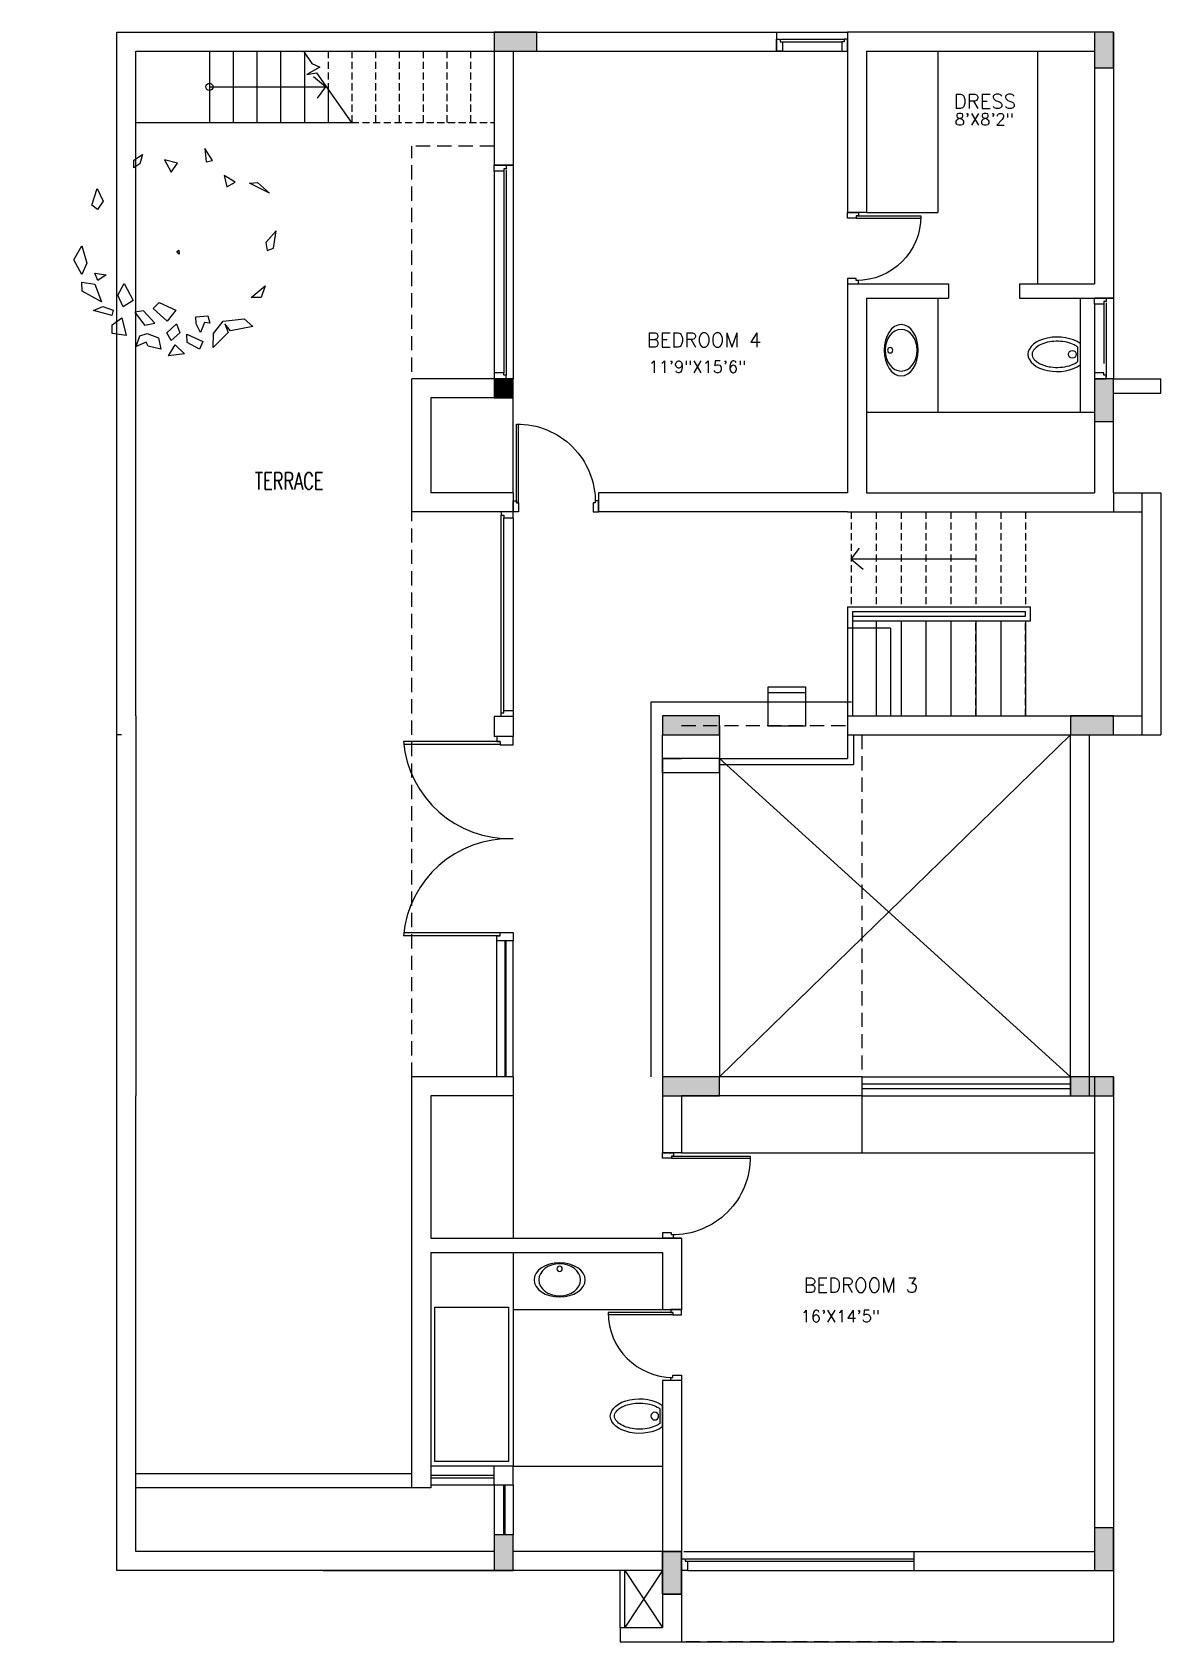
# Model space of a CAD drawing. Header units: inches. Extents: x 26246 to 28973, y 2110 to 3144.
# Drawn here: x 28497 to 28973, y 2309 to 2987 of the extents above; entities that cross this region are included whole.
import ezdxf

# ---------------------------------------------------------------- set-up
doc = ezdxf.new("R2010")
doc.units = ezdxf.units.IN
doc.header["$LTSCALE"] = 6
doc.header["$MEASUREMENT"] = 0
doc.linetypes.add('HIDDEN', pattern=[0.375, 0.25, -0.125])
doc.layers.get('0').update_dxf_attribs({"color": 8, "linetype": 'CONTINUOUS'})
doc.layers.get('Defpoints').update_dxf_attribs({"color": 8, "linetype": 'CONTINUOUS'})
for name, color, linetype in [('col', 2, 'CONTINUOUS'), ('door', 5, 'CONTINUOUS'), ('ELE', 4, 'CONTINUOUS'), ('ELEVATION1', 8, 'HIDDEN'), ('FRAME', 3, 'CONTINUOUS'), ('FURN', 32, 'CONTINUOUS'), ('HATCH', 253, 'CONTINUOUS'), ('LANDSCAPE', 8, 'CONTINUOUS'), ('SITE', 6, 'CONTINUOUS'), ('stair', 40, 'CONTINUOUS'), ('TEXT', 3, 'CONTINUOUS'), ('WALL', 7, 'CONTINUOUS'), ('window', 4, 'CONTINUOUS')]:
    doc.layers.add(name, color=color, linetype=linetype)
doc.styles.add('ATTR', font='romans.shx', dxfattribs={"width": 0.8, "height": 0.7})
doc.styles.add('ROMANS', font='romans.shx', dxfattribs={"width": 0.75, "height": 6})
doc.styles.add('SIMPLEX', font='simplex.shx', dxfattribs={"height": 6})

# ---------------------------------------------------------------- blocks, each defined once
blk = doc.blocks.new('FRAME')
at = {"layer": 'FRAME', "lineweight": -2}
for p, q in [((-1.5, 5), (-1.5, 4)), ((0, 5), (-1.5, 5)), ((0, 0), (0, 5)), ((-2.5, 4), (-2.5, 0)), ((-1.5, 4), (-2.5, 4)), ((-2.5, 0), (0, 0))]:
    blk.add_line(p, q, dxfattribs=at)
blk = doc.blocks.new('DOOR1')
at = {"layer": 'door'}
for p, q in [((-2.5, 4), (-2.5, 33.99)), ((-1.5, 4), (-1.5, 33.99))]:
    blk.add_line(p, q, dxfattribs=at)
blk.add_arc((-1.49, 3.98), 30.01, 90.01877, 179.95469, dxfattribs=at)
at = {"layer": 'FRAME', "xscale": -1}
blk.add_blockref('FRAME', (-33, 0), dxfattribs=at)
at = {"layer": 'FRAME'}
blk.add_blockref('FRAME', (0, 0), dxfattribs=at)
blk = doc.blocks.new('WC')
at = {"layer": 'FURN'}
for p, q in [((20.28, 0.74), (20.28, -5.44)), ((21.34, 2.15), (21.34, -6.85))]:
    blk.add_line(p, q, dxfattribs=at)
blk.add_circle((18.07, -2.35), 1.64, dxfattribs=at)
blk.add_ellipse((11.66, -2.35), major_axis=(12.32, 0), ratio=0.590185, start_param=0.666986, end_param=5.616199, dxfattribs=at)
blk.add_open_spline([(20.28, 0.74), (19.86, 1.05), (19.37, 1.36), (17.92, 2.08), (16.88, 2.45), (14.61, 2.97), (13.39, 3.12), (10.92, 3.18), (9.68, 3.1), (7.33, 2.69), (6.22, 2.37), (4.28, 1.57), (3.45, 1.08), (2.33, 0.18), (1.96, -0.22), (1.42, -1.01), (1.26, -1.39), (1.08, -2.1), (1.07, -2.45), (1.2, -3.16), (1.34, -3.53), (1.82, -4.31), (2.16, -4.71), (3.06, -5.49), (3.61, -5.87), (4.9, -6.55), (5.63, -6.85), (7.22, -7.35), (8.08, -7.54), (10.27, -7.86), (11.64, -7.91), (14.31, -7.73), (15.61, -7.49), (17.95, -6.78), (18.98, -6.31), (19.98, -5.66), (20.13, -5.55), (20.28, -5.44)], degree=3, knots=[0.666986, 0.666986, 0.666986, 0.666986, 0.870667, 0.870667, 1.198761, 1.198761, 1.526855, 1.526855, 1.854949, 1.854949, 2.183043, 2.183043, 2.511137, 2.511137, 2.756166, 2.756166, 3.001195, 3.001195, 3.246224, 3.246224, 3.491253, 3.491253, 3.736282, 3.736282, 3.981311, 3.981311, 4.22634, 4.22634, 4.471369, 4.471369, 4.829101, 4.829101, 5.186834, 5.186834, 5.544567, 5.544567, 5.616199, 5.616199, 5.616199, 5.616199], dxfattribs=at)
blk = doc.blocks.new('SINK')
at = {"layer": 'FURN'}
blk.add_circle((0, -9.88), 0.939, dxfattribs=at)
for major_axis, ratio in [((9, 0), 0.666667), ((7.31, 0), 0.765268)]:
    blk.add_ellipse((0, -6), major_axis=major_axis, ratio=ratio, dxfattribs=at)
blk = doc.blocks.new('DOOR')
at = {"layer": 'door'}
for p, q in [((-2.5, 4), (-2.5, 39.99)), ((-1.5, 4), (-1.5, 39.99))]:
    blk.add_line(p, q, dxfattribs=at)
blk.add_arc((-1.99, 4.48), 35.51, 89.21121, 180.76668, dxfattribs=at)
at = {"layer": 'FRAME', "xscale": -1}
blk.add_blockref('FRAME', (-39, 0), dxfattribs=at)
at = {"layer": 'FRAME'}
blk.add_blockref('FRAME', (0, 0), dxfattribs=at)
blk = doc.blocks.new('DEC3')
for p, q in [((29.02, -47.153), (29.357, -38.501)), ((34.757, -39.367), (29.02, -47.153)), ((29.357, -38.501), (33.069, -35.906)), ((33.069, -35.906), (34.757, -39.367))]:
    blk.add_line(p, q)
for points in [[(-11.473, 55.806), (-9.448, 50.615), (-4.049, 48.019), (-2.362, 50.615), (-5.399, 52.345)], [(4.724, 57.536), (1.35, 54.076), (2.362, 47.587), (11.136, 52.778)], [(-30.37, 46.289), (-39.143, 43.693), (-41.505, 35.041), (-32.732, 39.8)], [(-23.621, 52.778), (-27.333, 49.317), (-21.259, 44.991), (-11.81, 49.317)], [(19.234, 53.21), (16.535, 47.587), (18.559, 43.693), (24.633, 41.098), (30.032, 44.558), (23.958, 48.452), (21.596, 47.587)], [(-25.645, 40.665), (-20.584, 36.771), (-21.596, 42.395)], [(-1.35, 42.828), (-8.099, 40.232), (-10.123, 33.311), (0, 36.339)], [(5.399, 40.232), (14.173, 41.53), (17.547, 36.771), (8.099, 36.339)], [(30.707, 37.204), (25.983, 35.906), (26.32, 28.552), (31.045, 30.715)], [(35.769, 44.126), (34.082, 37.204), (41.168, 37.204)], [(11.136, 31.58), (11.136, 26.822), (20.584, 23.361), (21.596, 31.148)], [(37.794, 31.58), (34.419, 28.552), (43.53, 25.091), (45.217, 29.417)], [(39.143, 22.496), (34.082, 20.765), (31.045, 18.17), (35.431, 12.978), (39.143, 15.141), (36.781, 16.872)], [(49.941, 23.361), (44.542, 17.737), (43.53, 9.085), (50.954, 0), (57.365, -0.432), (50.279, 9.95), (45.217, 9.517), (49.941, 11.681)], [(-58.04, 6.489), (-50.616, 9.085), (-49.604, 14.709), (-53.653, 15.141)], [(0, 0), (-2.025, 0), (-1.687, -1.297)], [(-51.628, -16.006), (-54.665, -19.034), (-53.653, -24.658), (-50.954, -19.899)], [(45.217, -11.247), (46.23, -21.197), (49.266, -15.141)], [(-42.855, -31.147), (-35.431, -28.984), (-36.444, -35.04)], [(-25.645, -46.721), (-23.621, -49.749), (-31.382, -51.479)], [(-13.16, -48.451), (-7.761, -44.99), (-6.411, -50.181)], [(-0.337, -55.373), (2.7, -58.834), (11.473, -59.266)]]:
    blk.add_lwpolyline(points, close=True)
at = {"style": 'ATTR', "width": 0.8, "flags": 9}
blk.add_attdef('ESTCODE', (0, 0), '', height=0.7, dxfattribs=at)

msp = doc.modelspace()

# ---------------------------------------------------------------- hatches: boundary and pattern name
at = {"layer": 'col'}
msp.add_hatch(color=256, dxfattribs=at).paths.add_polyline_path([(28934.5, 2547.16), (28934.5, 2539.16), (28952.5, 2539.16), (28952.5, 2547.16)])
msp.add_hatch(color=256, dxfattribs=at).paths.add_polyline_path([(28934.5, 2547.16), (28934.5, 2539.16), (28952.5, 2539.16), (28952.5, 2547.16)])
msp.add_hatch(color=256, dxfattribs=at).paths.add_polyline_path([(28934.5, 2547.16), (28934.5, 2539.16), (28952.5, 2539.16), (28952.5, 2547.16)])
at = {"layer": 'HATCH', "lineweight": -2}
for points in [[(28709.57, 2979.16), (28709.57, 2987.16), (28691.57, 2987.16), (28691.57, 2979.16)], [(28944.5, 2972.16), (28952.5, 2972.16), (28952.5, 2987.16), (28944.5, 2987.16)], [(28944.5, 2823.16), (28952.5, 2823.16), (28952.5, 2841.16), (28944.5, 2841.16)], [(28762.51, 2691.16), (28786.51, 2691.16), (28786.51, 2699.16), (28762.51, 2699.16)], [(28952.5, 2691.16), (28952.5, 2699.16), (28934.5, 2699.16), (28934.5, 2691.16)], [(28762.55, 2539.16), (28786.55, 2539.16), (28786.55, 2547.16), (28762.55, 2547.16)], [(28934.5, 2547.16), (28934.5, 2539.16), (28952.5, 2539.16), (28952.5, 2547.16)], [(28691.5, 2339.16), (28699.5, 2339.16), (28699.5, 2354.16), (28691.5, 2354.16)], [(28944.5, 2339.16), (28952.5, 2339.16), (28952.5, 2357.16), (28944.5, 2357.16)], [(28770.5, 2347.16), (28762.5, 2347.16), (28762.5, 2329.16), (28770.5, 2329.16)]]:
    msp.add_hatch(color=256, dxfattribs=at).paths.add_polyline_path(points)
at = {"layer": 'HATCH', "linetype": 'Continuous', "lineweight": -2, "ltscale": 2}
h = msp.add_hatch(dxfattribs=at)
h.set_pattern_fill('ANSI31', color=256, style=0)
h.set_pattern_definition([(45, (4496.47733, 0), (-0.08838834765, 0.08838834765), [])])
h.paths.add_polyline_path([(28699.5, 2833.16), (28699.5, 2841.16), (28691.57, 2841.16), (28691.57, 2833.16)])

# ---------------------------------------------------------------- linework, layer by layer
at = {"layer": 'col'}
for points in [[(28709.57, 2979.16), (28709.57, 2987.16), (28691.57, 2987.16), (28691.57, 2979.16)], [(28709.57, 2979.16), (28709.57, 2987.16), (28691.57, 2987.16), (28691.57, 2979.16)], [(28699.5, 2833.16), (28699.5, 2841.16), (28691.57, 2841.16), (28691.57, 2833.16)], [(28699.5, 2833.16), (28699.5, 2841.16), (28691.57, 2841.16), (28691.57, 2833.16)], [(28944.5, 2823.16), (28952.5, 2823.16), (28952.5, 2841.16), (28944.5, 2841.16)], [(28944.5, 2823.16), (28952.5, 2823.16), (28952.5, 2841.16), (28944.5, 2841.16)], [(28952.5, 2691.16), (28952.5, 2699.16), (28934.5, 2699.16), (28934.5, 2691.16)], [(28952.5, 2691.16), (28952.5, 2699.16), (28934.5, 2699.16), (28934.5, 2691.16)], [(28934.5, 2547.16), (28934.5, 2539.16), (28952.5, 2539.16), (28952.5, 2547.16)], [(28934.5, 2547.16), (28934.5, 2539.16), (28952.5, 2539.16), (28952.5, 2547.16)], [(28934.5, 2547.16), (28934.5, 2539.16), (28952.5, 2539.16), (28952.5, 2547.16)], [(28934.5, 2547.16), (28934.5, 2539.16), (28952.5, 2539.16), (28952.5, 2547.16)], [(28944.5, 2339.16), (28952.5, 2339.16), (28952.5, 2357.16), (28944.5, 2357.16)], [(28944.5, 2339.16), (28952.5, 2339.16), (28952.5, 2357.16), (28944.5, 2357.16)], [(28770.5, 2347.16), (28762.5, 2347.16), (28762.5, 2329.16), (28770.5, 2329.16)]]:
    msp.add_lwpolyline(points, close=True, dxfattribs=at)
at = {"layer": 'col', "lineweight": -2}
for points in [[(28944.5, 2972.16), (28952.5, 2972.16), (28952.5, 2987.16), (28944.5, 2987.16)], [(28762.51, 2691.16), (28786.51, 2691.16), (28786.51, 2699.16), (28762.51, 2699.16)], [(28762.55, 2539.16), (28786.55, 2539.16), (28786.55, 2547.16), (28762.55, 2547.16)], [(28691.5, 2339.16), (28699.5, 2339.16), (28699.5, 2354.16), (28691.5, 2354.16)], [(28762.5, 2347.16), (28770.5, 2347.16), (28770.5, 2329.16), (28762.5, 2329.16)]]:
    msp.add_lwpolyline(points, close=True, dxfattribs=at)
at = {"layer": 'Defpoints', "linetype": 'Continuous', "lineweight": -2, "ltscale": 2}
msp.add_lwpolyline([(28611.19, 2979.16), (28614.72, 2974.02), (28618.03, 2972.41), (28612.59, 2969.39), (28616.64, 2970.01), (28631.32, 2949.32)], dxfattribs=at)
at = {"layer": 'door'}
for p, q in [((28694.06, 2688.4), (28653.36, 2688.4)), ((28694.06, 2687.18), (28653.36, 2687.18)), ((28694.06, 2607.75), (28653.36, 2607.75)), ((28694.06, 2606.53), (28653.36, 2606.53))]:
    msp.add_line(p, q, dxfattribs=at)
for centre, start, end in [((28698.02, 2692.29), 184.98304, 271.97216), ((28698.02, 2602.63), 88.02784, 175.01696)]:
    msp.add_arc(centre, 44.83, start, end, dxfattribs=at)
at = {"layer": 'ELE', "color": 8, "linetype": 'Continuous', "ltscale": 4}
for p, q in [((28786.55, 2547.16), (28934.5, 2691.16)), ((28786.57, 2681.16), (28934.5, 2547.16))]:
    msp.add_line(p, q, dxfattribs=at)
at = {"layer": 'ELEVATION1', "ltscale": 4}
for p, q in [((28656.84, 2547.16), (28656.84, 2939.16)), ((28691.57, 2939.16), (28656.84, 2939.16)), ((28770.57, 2695.16), (28840.53, 2695.16)), ((28846.53, 2691.16), (28846.53, 2547.16)), ((28886.41, 2309.16), (28770.5, 2309.16))]:
    msp.add_line(p, q, dxfattribs=at)
at = {"layer": 'ELEVATION1', "linetype": 'Continuous', "lineweight": -2, "ltscale": 2}
for p, q in [((28786.51, 2691.16), (28786.51, 2687.16)), ((28744.62, 2315.16), (28744.62, 2339.16)), ((28746.62, 2315.16), (28746.62, 2339.16)), ((28762.5, 2339.16), (28746.62, 2315.16)), ((28746.62, 2339.16), (28762.5, 2315.16))]:
    msp.add_line(p, q, dxfattribs=at)
at = {"layer": 'ELEVATION1', "color": 5, "linetype": 'Continuous', "lineweight": -2, "ltscale": 2}
msp.add_line((28699.57, 2473.16), (28699.57, 2383.16), dxfattribs=at)
at = {"layer": 'FURN'}
for p, q in [((28878.5, 2979.16), (28878.5, 2911.16)), ((28920.5, 2979.16), (28920.5, 2881.16)), ((28848.53, 2911.16), (28878.5, 2911.16)), ((28878.5, 2875.16), (28878.5, 2827.16)), ((28938.5, 2875.16), (28938.5, 2827.16)), ((28699.57, 2793.16), (28699.5, 2833.16)), ((28848.53, 2827.16), (28944.5, 2827.16)), ((28840.53, 2736.18), (28840.53, 2705.16)), ((28858.53, 2736.18), (28858.53, 2699.16)), ((28757.57, 2705.16), (28757.57, 2547.16)), ((28786.57, 2695.16), (28786.57, 2547.16)), ((28762.57, 2681.16), (28762.51, 2691.16)), ((28762.57, 2681.16), (28762.57, 2547.16)), ((28699.5, 2473.16), (28699.5, 2383.16)), ((28699.57, 2449.16), (28770.5, 2449.16)), ((28699.5, 2383.16), (28762.5, 2383.16))]:
    msp.add_line(p, q, dxfattribs=at)
at = {"layer": 'FURN', "linetype": 'Continuous', "lineweight": -2, "ltscale": 2}
for p, q in [((28858.53, 2736.18), (28840.53, 2736.18)), ((28806.96, 2708.97), (28822.72, 2708.97)), ((28757.57, 2705.16), (28786.51, 2705.16)), ((28786.51, 2705.16), (28842.11, 2705.16))]:
    msp.add_line(p, q, dxfattribs=at)
at = {"layer": 'FURN', "lineweight": -2}
for p, q in [((28699.57, 2539.16), (28699.57, 2479.16)), ((28846.53, 2539.16), (28846.53, 2515.16)), ((28770.57, 2515.16), (28944.5, 2515.16))]:
    msp.add_line(p, q, dxfattribs=at)
at = {"layer": 'FURN', "linetype": 'Continuous', "lineweight": -2, "ltscale": 2}
msp.add_lwpolyline([(28806.96, 2711.37), (28822.72, 2711.37), (28822.72, 2694.82), (28806.96, 2694.82)], close=True, dxfattribs=at)
at = {"layer": 'FURN'}
msp.add_lwpolyline([(28666.57, 2450.15), (28697.57, 2450.15), (28697.57, 2385.15), (28666.57, 2385.15), (28666.57, 2450.15)], dxfattribs=at)
at = {"layer": 'SITE', "linetype": 'Continuous'}
for p, q in [((28532.5, 2691.16), (28532.5, 2987.16)), ((28532.5, 2987.16), (28691.57, 2987.16)), ((28532.5, 2339.16), (28532.5, 2987.16)), ((28540.5, 2699.16), (28540.5, 2979.16)), ((28540.5, 2979.16), (28691.57, 2979.16)), ((28540.5, 2699.16), (28540.5, 2699.16)), ((28540.5, 2699.16), (28540.5, 2539.16)), ((28534.5, 2691.16), (28532.5, 2691.16)), ((28540.5, 2539.16), (28540.5, 2539.16)), ((28540.5, 2347.16), (28540.5, 2539.16)), ((28656.84, 2379.95), (28540.5, 2379.95)), ((28656.84, 2373.95), (28540.5, 2373.95)), ((28691.5, 2347.16), (28540.5, 2347.16)), ((28691.5, 2347.16), (28691.5, 2339.16)), ((28691.5, 2339.16), (28532.5, 2339.16)), ((28619.5, 2339.16), (28691.5, 2339.16))]:
    msp.add_line(p, q, dxfattribs=at)
at = {"layer": 'stair'}
for p, q in [((28571.57, 2979.16), (28571.57, 2949.16)), ((28581.57, 2979.16), (28581.57, 2949.16)), ((28591.57, 2979.16), (28591.57, 2949.16)), ((28601.57, 2979.16), (28601.57, 2949.16)), ((28611.57, 2979.16), (28611.57, 2949.16)), ((28621.57, 2963.07), (28621.57, 2949.16)), ((28540.5, 2949.16), (28631.48, 2949.16)), ((28852.53, 2739.16), (28852.53, 2699.16)), ((28863.03, 2739.16), (28863.03, 2699.16)), ((28873.53, 2739.16), (28873.53, 2699.16)), ((28884.03, 2739.16), (28884.03, 2699.16)), ((28894.53, 2739.16), (28894.53, 2699.16)), ((28905.03, 2739.16), (28905.03, 2699.16)), ((28915.53, 2739.16), (28915.53, 2699.16))]:
    msp.add_line(p, q, dxfattribs=at)
at = {"layer": 'stair', "linetype": 'HIDDEN', "lineweight": -2, "ltscale": 2}
for p, q in [((28621.57, 2979.16), (28621.57, 2963.07)), ((28631.57, 2979.16), (28631.57, 2949.16)), ((28641.57, 2979.16), (28641.57, 2949.16)), ((28651.57, 2979.16), (28651.57, 2949.16)), ((28661.57, 2979.16), (28661.57, 2949.16)), ((28671.57, 2979.16), (28671.57, 2949.16)), ((28681.57, 2979.16), (28681.57, 2949.16)), ((28631.57, 2949.16), (28691.57, 2949.16)), ((28842.03, 2785.16), (28842.03, 2745.16)), ((28852.53, 2785.16), (28852.53, 2745.16)), ((28863.03, 2785.16), (28863.03, 2745.16)), ((28873.53, 2785.16), (28873.53, 2745.16)), ((28884.03, 2785.16), (28884.03, 2745.16)), ((28894.53, 2785.16), (28894.53, 2745.16)), ((28905.03, 2785.16), (28905.03, 2745.16)), ((28915.53, 2785.16), (28915.53, 2745.16)), ((28894.53, 2699.16), (28894.53, 2739.16)), ((28894.53, 2699.16), (28894.53, 2739.16)), ((28915.53, 2699.16), (28915.53, 2739.16)), ((28915.53, 2699.16), (28915.53, 2739.16))]:
    msp.add_line(p, q, dxfattribs=at)
at = {"layer": 'stair', "color": 5}
for p, q in [((28571.57, 2964.11), (28620.5, 2964.11)), ((28620.5, 2964.11), (28615.41, 2968.3)), ((28620.5, 2964.11), (28616.95, 2959.39)), ((28842.03, 2765.16), (28845.59, 2769.87)), ((28842.03, 2765.16), (28847.12, 2760.96)), ((28894.53, 2765.16), (28842.03, 2765.16)), ((28840.53, 2745.16), (28917.53, 2745.16)), ((28840.53, 2745.16), (28840.53, 2699.16)), ((28842.53, 2743.16), (28842.53, 2699.16)), ((28842.53, 2743.16), (28915.53, 2743.16)), ((28842.53, 2741.16), (28915.53, 2741.16)), ((28842.53, 2739.16), (28917.53, 2739.16)), ((28915.53, 2741.16), (28915.53, 2743.16)), ((28917.53, 2739.16), (28917.53, 2745.16))]:
    msp.add_line(p, q, dxfattribs=at)
msp.add_circle((28571.57, 2964.11), 1.51, dxfattribs=at)
at = {"layer": 'WALL'}
for p, q in [((28691.57, 2987.16), (28691.57, 2931.16)), ((28840.53, 2987.16), (28840.53, 2979.16)), ((28952.5, 2987.16), (28840.53, 2987.16)), ((28952.5, 2987.16), (28952.5, 2875.16)), ((28699.57, 2979.16), (28699.57, 2931.16)), ((28840.53, 2979.16), (28840.53, 2979.16)), ((28840.53, 2979.16), (28840.53, 2911.16)), ((28848.53, 2979.16), (28848.53, 2911.16)), ((28848.53, 2979.16), (28944.5, 2979.16)), ((28944.5, 2979.16), (28944.5, 2881.16)), ((28691.57, 2931.16), (28699.57, 2931.16)), ((28699.57, 2931.16), (28691.57, 2931.16)), ((28840.53, 2881.16), (28840.53, 2793.16)), ((28848.53, 2875.16), (28848.53, 2793.16)), ((28882.96, 2881.16), (28882.96, 2875.16)), ((28912.96, 2881.16), (28912.96, 2875.16)), ((28952.5, 2875.16), (28944.5, 2875.16)), ((28664.84, 2833.16), (28664.84, 2793.16)), ((28944.5, 2823.16), (28944.5, 2793.16)), ((28952.5, 2793.16), (28952.5, 2823.16)), ((28699.57, 2793.16), (28699.57, 2785.16)), ((28735.57, 2793.16), (28735.57, 2785.16)), ((28848.53, 2793.16), (28944.5, 2793.16)), ((28964.5, 2793.16), (28964.5, 2691.16)), ((28972.5, 2793.16), (28972.5, 2691.16)), ((28770.57, 2699.16), (28762.57, 2699.16)), ((28762.57, 2681.16), (28770.57, 2681.16)), ((28786.51, 2681.16), (28762.57, 2681.16)), ((28762.57, 2675.16), (28762.57, 2681.16)), ((28786.51, 2675.16), (28786.51, 2681.16)), ((28786.51, 2675.16), (28762.57, 2675.16)), ((28846.53, 2547.16), (28762.57, 2547.16)), ((28762.57, 2547.16), (28762.57, 2515.16)), ((28944.5, 2547.16), (28944.5, 2347.16)), ((28952.5, 2547.16), (28952.5, 2339.16)), ((28664.84, 2539.16), (28664.84, 2479.16)), ((28846.53, 2539.16), (28770.57, 2539.16)), ((28770.57, 2539.16), (28770.57, 2515.16)), ((28770.57, 2515.16), (28762.57, 2515.16)), ((28770.5, 2479.16), (28762.5, 2479.16)), ((28664.84, 2473.16), (28664.84, 2373.95)), ((28762.5, 2419.16), (28762.5, 2347.16)), ((28770.5, 2419.16), (28762.5, 2419.16)), ((28770.5, 2419.16), (28770.5, 2309.16)), ((28699.57, 2375.16), (28699.57, 2383.16)), ((28868.47, 2347.16), (28868.47, 2339.16)), ((28868.47, 2347.16), (28944.5, 2347.16)), ((28762.5, 2339.16), (28762.5, 2315.16)), ((28868.47, 2339.16), (28952.5, 2339.16)), ((28744.62, 2315.16), (28744.62, 2309.16)), ((28744.62, 2315.16), (28762.5, 2315.16)), ((28744.62, 2315.16), (28744.62, 2309.16)), ((28744.62, 2309.16), (28770.5, 2309.16))]:
    msp.add_line(p, q, dxfattribs=at)
at = {"layer": 'WALL', "linetype": 'Continuous', "lineweight": -2, "ltscale": 2}
for p, q in [((28691.57, 2987.16), (28810.53, 2987.16)), ((28810.53, 2987.16), (28810.53, 2979.16)), ((28699.57, 2979.16), (28810.53, 2979.16)), ((28848.53, 2911.16), (28840.53, 2911.16)), ((28912.96, 2881.16), (28944.5, 2881.16)), ((28912.96, 2875.16), (28952.5, 2875.16)), ((28699.57, 2841.16), (28656.84, 2841.16)), ((28699.57, 2833.16), (28664.84, 2833.16)), ((28699.57, 2793.16), (28664.84, 2793.16)), ((28840.53, 2793.16), (28735.57, 2793.16)), ((28952.5, 2793.16), (28952.5, 2785.16)), ((28964.5, 2793.16), (28972.5, 2793.16)), ((28701.63, 2785.16), (28656.84, 2785.16)), ((28840.53, 2785.16), (28735.57, 2785.16)), ((28691.57, 2698.92), (28691.57, 2690.46)), ((28699.57, 2698.92), (28691.57, 2698.92)), ((28699.57, 2698.92), (28699.57, 2690.46)), ((28846.53, 2699.16), (28910.5, 2699.16)), ((28952.5, 2691.16), (28952.5, 2699.16)), ((28699.57, 2690.46), (28691.57, 2690.46)), ((28846.53, 2691.16), (28934.5, 2691.16)), ((28964.5, 2691.16), (28972.5, 2691.16)), ((28699.57, 2547.16), (28656.84, 2547.16)), ((28846.53, 2547.16), (28846.53, 2539.16)), ((28952.5, 2547.16), (28952.5, 2539.16)), ((28699.57, 2539.16), (28664.84, 2539.16)), ((28934.5, 2539.16), (28942.5, 2539.16)), ((28762.5, 2347.16), (28699.5, 2347.16)), ((28868.47, 2347.16), (28868.47, 2347.16)), ((28699.57, 2339.16), (28691.57, 2339.16)), ((28762.5, 2339.16), (28699.5, 2339.16))]:
    msp.add_line(p, q, dxfattribs=at)
at = {"layer": 'WALL', "lineweight": -2, "ltscale": 10}
for p, q in [((28840.53, 2881.16), (28882.96, 2881.16)), ((28848.53, 2875.16), (28882.96, 2875.16)), ((28656.84, 2785.16), (28656.84, 2841.16)), ((28691.57, 2841.16), (28699.57, 2841.16)), ((28952.5, 2841.16), (28972.5, 2841.16)), ((28972.5, 2835.16), (28972.5, 2841.16)), ((28952.5, 2835.16), (28972.5, 2835.16)), ((28840.53, 2785.16), (28952.5, 2785.16)), ((28934.5, 2539.16), (28934.5, 2691.16)), ((28942.5, 2539.16), (28942.5, 2691.16)), ((28656.84, 2373.95), (28656.84, 2547.16)), ((28664.84, 2479.16), (28770.5, 2479.16)), ((28770.5, 2479.16), (28770.5, 2449.16)), ((28664.84, 2473.16), (28762.5, 2473.16)), ((28762.5, 2473.16), (28762.5, 2449.16)), ((28762.5, 2449.16), (28770.5, 2449.16)), ((28691.5, 2375.16), (28691.5, 2383.16)), ((28691.57, 2375.16), (28691.57, 2383.16)), ((28699.57, 2383.16), (28691.57, 2383.16)), ((28664.84, 2373.95), (28656.84, 2373.95)), ((28699.57, 2375.16), (28691.57, 2375.16))]:
    msp.add_line(p, q, dxfattribs=at)
at = {"layer": 'WALL', "lineweight": -2, "ltscale": 2}
for p, q in [((28840.53, 2699.16), (28840.53, 2691.16)), ((28840.53, 2699.16), (28846.53, 2699.16)), ((28910.5, 2699.16), (28952.5, 2699.16)), ((28840.53, 2691.16), (28846.53, 2691.16)), ((28934.5, 2691.16), (28952.5, 2691.16))]:
    msp.add_line(p, q, dxfattribs=at)
at = {"layer": 'window', "color": 5}
for p, q in [((28810.53, 2987.16), (28840.53, 2987.16)), ((28810.53, 2979.16), (28840.53, 2979.16)), ((28699.57, 2931.16), (28699.57, 2841.16)), ((28691.57, 2928.66), (28691.57, 2843.66)), ((28952.5, 2875.16), (28952.5, 2841.16)), ((28944.5, 2872.66), (28944.5, 2843.66)), ((28952.5, 2793.16), (28964.5, 2793.16)), ((28699.57, 2782.66), (28699.57, 2698.92)), ((28952.5, 2785.16), (28964.5, 2785.16)), ((28952.5, 2699.16), (28964.5, 2699.16)), ((28840.53, 2691.16), (28840.53, 2687.16)), ((28840.53, 2691.16), (28840.53, 2681.16)), ((28843.03, 2691.16), (28843.03, 2678.66)), ((28952.5, 2691.16), (28964.5, 2691.16)), ((28786.51, 2681.16), (28840.53, 2681.16)), ((28786.51, 2678.66), (28843.03, 2678.66)), ((28692.69, 2547.16), (28692.69, 2604.46)), ((28699.57, 2547.16), (28699.57, 2604.46)), ((28846.53, 2547.16), (28934.5, 2547.16)), ((28846.53, 2544.16), (28934.5, 2544.16)), ((28944.5, 2547.16), (28942.5, 2547.16)), ((28846.53, 2542.16), (28934.5, 2542.16)), ((28846.53, 2539.16), (28934.5, 2539.16)), ((28942.5, 2539.16), (28944.5, 2539.16)), ((28771.5, 2347.16), (28868.47, 2347.16)), ((28773, 2339.16), (28868.47, 2339.16)), ((28952.5, 2339.16), (28952.5, 2309.16)), ((28770.5, 2309.16), (28952.5, 2309.16))]:
    msp.add_line(p, q, dxfattribs=at)
at = {"layer": 'window'}
for p, q in [((28812.48, 2984.16), (28839.03, 2984.16)), ((28812.48, 2983.16), (28838.03, 2983.16)), ((28695.57, 2929.21), (28695.57, 2843.66)), ((28696.57, 2929.21), (28696.57, 2842.66)), ((28948.5, 2873.21), (28948.5, 2847.66)), ((28949.5, 2873.21), (28949.5, 2841.91)), ((28694.57, 2700.45), (28694.57, 2783.66)), ((28695.57, 2700.45), (28695.57, 2782.66)), ((28696.13, 2547.16), (28696.13, 2604.46)), ((28696.6, 2547.16), (28696.6, 2604.46)), ((28772.45, 2344.16), (28868.47, 2344.16)), ((28772.45, 2343.16), (28868.47, 2343.16))]:
    msp.add_line(p, q, dxfattribs=at)
at = {"layer": 'window', "linetype": 'Continuous', "lineweight": -2, "ltscale": 2}
for p, q in [((28691.57, 2841.16), (28699.57, 2841.16)), ((28699.57, 2547.16), (28699.57, 2539.16)), ((28691.5, 2383.16), (28664.84, 2383.16)), ((28691.5, 2379.16), (28664.84, 2379.16)), ((28691.5, 2378.14), (28664.84, 2378.14)), ((28691.5, 2375.16), (28664.84, 2375.16)), ((28691.5, 2375.16), (28691.5, 2354.16)), ((28695.5, 2375.16), (28695.5, 2354.16)), ((28696.09, 2375.16), (28696.09, 2354.16)), ((28699.5, 2375.16), (28699.5, 2354.16))]:
    msp.add_line(p, q, dxfattribs=at)

# ---------------------------------------------------------------- block references
at = {"layer": 'door'}
for name, p, xscale, yscale, zscale, rotation in [('DOOR1', (28840.53, 2911.16), -0.9090909090909918, 0.9090909090909918, 0.9090909090909091, 270), ('DOOR', (28762.57, 2515.16), -0.923076923077133, 0.923076923077133, 0.9230769230771096, 270), ('DOOR1', (28770.5, 2449.16), 0.9090909090909918, 0.9090909090909918, 0.9090909090909918, 90)]:
    msp.add_blockref(name, p, dxfattribs=dict(at, xscale=xscale, yscale=yscale, zscale=zscale, rotation=rotation))
at = {"layer": 'door', "xscale": -0.923076923077133, "yscale": 0.923076923077133, "zscale": 0.9230769230771096}
msp.add_blockref('DOOR', (28699.57, 2785.16), dxfattribs=at)
at = {"layer": 'FRAME', "xscale": -1}
for p in [(28810.53, 2979.16), (28770.5, 2339.16)]:
    msp.add_blockref('FRAME', p, dxfattribs=at)
at = {"layer": 'FRAME'}
msp.add_blockref('FRAME', (28840.53, 2979.16), dxfattribs=at)
at = {"layer": 'FRAME', "xscale": -1}
for p, rotation in [((28691.57, 2931.16), 270), ((28944.5, 2875.16), 270), ((28699.57, 2698.92), 90)]:
    msp.add_blockref('FRAME', p, dxfattribs=dict(at, rotation=rotation))
at = {"layer": 'FRAME'}
for p, rotation in [((28691.57, 2841.16), 270), ((28944.5, 2841.16), 270), ((28699.57, 2785.16), 90.00000000000001)]:
    msp.add_blockref('FRAME', p, dxfattribs=dict(at, rotation=rotation))
at = {"layer": 'FRAME', "yscale": 1.375150234362081, "zscale": 1.375150234362081}
for p, xscale, rotation in [((28699.57, 2690.46), 1.375150234362081, 90.00000000000001), ((28699.57, 2604.46), -1.375150234362081, 90)]:
    msp.add_blockref('FRAME', p, dxfattribs=dict(at, xscale=xscale, rotation=rotation))
at = {"layer": 'FURN', "zscale": 1.2}
for p, xscale, yscale, rotation in [((28870.29, 2853.18), -1.200000000000045, 1.200000000000045, 270), ((28719.15, 2454.41), -1.200000000000728, 1.200000000000728, 180)]:
    msp.add_blockref('SINK', p, dxfattribs=dict(at, xscale=xscale, yscale=yscale, rotation=rotation))
at = {"layer": 'FURN'}
msp.add_blockref('WC', (28917.17, 2853.82), dxfattribs=at)
at = {"layer": 'FURN', "xscale": -1, "rotation": 180}
msp.add_blockref('WC', (28741.17, 2401.88), dxfattribs=at)
at = {"layer": 'LANDSCAPE', "color": 125, "ltscale": 10, "xscale": -0.7586611200455169, "yscale": 0.7586611200240441, "zscale": 0.7586611200000002, "rotation": 134.9999999972802}
msp.add_blockref('DEC3', (28558.87, 2893.69), dxfattribs=at)

# ---------------------------------------------------------------- texts
at = {"layer": 'TEXT', "lineweight": -2, "ltscale": 10, "style": 'SIMPLEX'}
for s, height, p in [('DRESS', 6.05, (28885.27, 2954.99)), ('8\'X8\'2"', 5, (28885.65, 2947.95)), ('11\'9"X15\'6"', 5, (28756.63, 2843.74)), ('16\'X14\'5"', 5, (28820.73, 2443.79))]:
    msp.add_text(s, height=height, dxfattribs=at).set_placement(p)
at = {"layer": 'TEXT', "ltscale": 100, "style": 'SIMPLEX'}
for s, p in [('BEDROOM 4', (28755.91, 2854.52)), ('BEDROOM 3', (28821.97, 2456.35))]:
    msp.add_text(s, height=6.05, dxfattribs=at).set_placement(p)
at = {"layer": 'TEXT', "style": 'ROMANS', "width": 0.7}
msp.add_text('TERRACE', height=7.151, dxfattribs=at).set_placement((28590.73, 2794.54))

doc.saveas('drawing.dxf')
